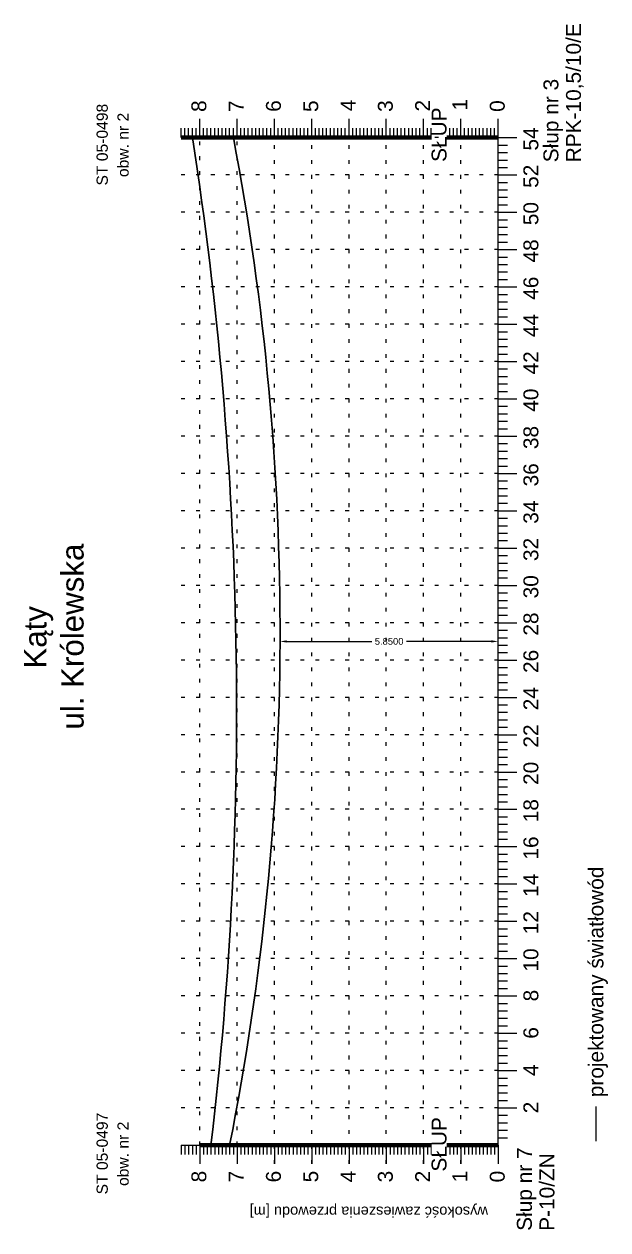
# Model space of a CAD drawing. Header units: metres. Extents: x -870 to 439, y 1328 to 1364.
# Drawn here: x -182.57 to -166.92, y 1329.94 to 1362.25 of the extents above; entities that cross this region are included whole.
import ezdxf

# ---------------------------------------------------------------- set-up
doc = ezdxf.new("R2010")
doc.units = ezdxf.units.M
doc.header["$MEASUREMENT"] = 0
doc.linetypes.add('ACAD_ISO07W100', pattern=[3, 0, -3])
doc.styles.get("Standard").update_dxf_attribs({"font": 'arial.ttf'})
doc.dimstyles.get("Standard").update_dxf_attribs({"dimtxt": 0.18, "dimasz": 0.18, "dimexe": 0.18, "dimexo": 0.0625, "dimgap": 0.09, "dimtad": 0, "dimtih": 1, "dimtoh": 1, "dimdec": 4, "dimzin": 0, "dimdsep": 46, "dimtxsty": 'Standard', "dimcen": 0.09, "dimadec": 0, "dimazin": 0, "dimtfac": 1, "dimtdec": 4, "dimtofl": 0, "dimtmove": 0, "dimatfit": 3, "dimfxl": 1, "dimtolj": 1, "dimtzin": 0, "dimarcsym": 0})

# ---------------------------------------------------------------- blocks, each defined once
blk = doc.blocks.new('*D30')
at = {"color": 0, "lineweight": -2}
for p, q in [((-169.859, 1334.869), (-169.859, 1345.886)), ((-175.709, 1345.644), (-175.709, 1345.526)), ((-175.529, 1345.706), (-173.247, 1345.706)), ((-170.039, 1345.706), (-172.321, 1345.706))]:
    blk.add_line(p, q, dxfattribs=at)
at = {"color": 0}
for points in [[(-175.529, 1345.736), (-175.529, 1345.676), (-175.709, 1345.706)], [(-170.039, 1345.676), (-170.039, 1345.736), (-169.859, 1345.706)]]:
    blk.add_solid(points, dxfattribs=at)
at = {"layer": 'Defpoints', "color": 0}
for p in [(-175.709, 1345.706), (-169.859, 1345.706), (-169.859, 1334.806)]:
    blk.add_point(p, dxfattribs=at)
at = {"color": 0, "lineweight": 25, "insert": (-172.784, 1345.706), "char_height": 0.18, "attachment_point": 5}
blk.add_mtext('\\A1;5.8500', dxfattribs=at)

msp = doc.modelspace()

# ---------------------------------------------------------------- linework, layer by layer
for p, q in [((-177.85896, 1359.20642), (-177.85896, 1359.70642)), ((-177.85896, 1359.20642), (-177.85896, 1359.70642)), ((-176.85896, 1359.20642), (-176.85896, 1359.70642)), ((-176.85896, 1359.20642), (-176.85896, 1359.70642)), ((-175.85896, 1359.20642), (-175.85896, 1359.70642)), ((-175.85896, 1359.20642), (-175.85896, 1359.70642)), ((-174.85896, 1359.20642), (-174.85896, 1359.70642)), ((-174.85896, 1359.20642), (-174.85896, 1359.70642)), ((-173.85896, 1359.20642), (-173.85896, 1359.70642)), ((-173.85896, 1359.20642), (-173.85896, 1359.70642)), ((-172.85896, 1359.20642), (-172.85896, 1359.70642)), ((-172.85896, 1359.20642), (-172.85896, 1359.70642)), ((-171.85896, 1359.20642), (-171.85896, 1359.70642)), ((-171.85896, 1359.20642), (-171.85896, 1359.70642)), ((-170.85896, 1359.20642), (-170.85896, 1359.70642)), ((-170.85896, 1359.20642), (-170.85896, 1359.70642)), ((-178.35896, 1359.20642), (-178.35896, 1359.45642)), ((-178.25896, 1359.20642), (-178.25896, 1359.45642)), ((-178.15896, 1359.20642), (-178.15896, 1359.45642)), ((-178.05896, 1359.20642), (-178.05896, 1359.45642)), ((-177.95896, 1359.20642), (-177.95896, 1359.45642)), ((-177.75896, 1359.20642), (-177.75896, 1359.45642)), ((-177.65896, 1359.20642), (-177.65896, 1359.45642)), ((-177.55896, 1359.20642), (-177.55896, 1359.45642)), ((-177.45896, 1359.20642), (-177.45896, 1359.45642)), ((-177.35896, 1359.20642), (-177.35896, 1359.45642)), ((-177.25896, 1359.20642), (-177.25896, 1359.45642)), ((-177.15896, 1359.20642), (-177.15896, 1359.45642)), ((-177.05896, 1359.20642), (-177.05896, 1359.45642)), ((-176.95896, 1359.20642), (-176.95896, 1359.45642)), ((-176.75896, 1359.20642), (-176.75896, 1359.45642)), ((-176.65896, 1359.20642), (-176.65896, 1359.45642)), ((-176.55896, 1359.20642), (-176.55896, 1359.45642)), ((-176.45896, 1359.20642), (-176.45896, 1359.45642)), ((-176.35896, 1359.20642), (-176.35896, 1359.45642)), ((-176.25896, 1359.20642), (-176.25896, 1359.45642)), ((-176.15896, 1359.20642), (-176.15896, 1359.45642)), ((-176.05896, 1359.20642), (-176.05896, 1359.45642)), ((-175.95896, 1359.20642), (-175.95896, 1359.45642)), ((-175.75896, 1359.20642), (-175.75896, 1359.45642)), ((-175.65896, 1359.20642), (-175.65896, 1359.45642)), ((-175.55896, 1359.20642), (-175.55896, 1359.45642)), ((-175.45896, 1359.20642), (-175.45896, 1359.45642)), ((-175.35896, 1359.20642), (-175.35896, 1359.45642)), ((-175.25896, 1359.20642), (-175.25896, 1359.45642)), ((-175.15896, 1359.20642), (-175.15896, 1359.45642)), ((-175.05896, 1359.20642), (-175.05896, 1359.45642)), ((-174.95896, 1359.20642), (-174.95896, 1359.45642)), ((-174.75896, 1359.20642), (-174.75896, 1359.45642)), ((-174.65896, 1359.20642), (-174.65896, 1359.45642)), ((-174.55896, 1359.20642), (-174.55896, 1359.45642)), ((-174.45896, 1359.20642), (-174.45896, 1359.45642)), ((-174.35896, 1359.20642), (-174.35896, 1359.45642)), ((-174.25896, 1359.20642), (-174.25896, 1359.45642)), ((-174.15896, 1359.20642), (-174.15896, 1359.45642)), ((-174.05896, 1359.20642), (-174.05896, 1359.45642)), ((-173.95896, 1359.20642), (-173.95896, 1359.45642)), ((-173.75896, 1359.20642), (-173.75896, 1359.45642)), ((-173.65896, 1359.20642), (-173.65896, 1359.45642)), ((-173.55896, 1359.20642), (-173.55896, 1359.45642)), ((-173.45896, 1359.20642), (-173.45896, 1359.45642)), ((-173.35896, 1359.20642), (-173.35896, 1359.45642)), ((-173.25896, 1359.20642), (-173.25896, 1359.45642)), ((-173.15896, 1359.20642), (-173.15896, 1359.45642)), ((-173.05896, 1359.20642), (-173.05896, 1359.45642)), ((-172.95896, 1359.20642), (-172.95896, 1359.45642)), ((-172.75896, 1359.20642), (-172.75896, 1359.45642)), ((-172.65896, 1359.20642), (-172.65896, 1359.45642)), ((-172.55896, 1359.20642), (-172.55896, 1359.45642)), ((-172.45896, 1359.20642), (-172.45896, 1359.45642)), ((-172.35896, 1359.20642), (-172.35896, 1359.45642)), ((-172.25896, 1359.20642), (-172.25896, 1359.45642)), ((-172.15896, 1359.20642), (-172.15896, 1359.45642)), ((-172.05896, 1359.20642), (-172.05896, 1359.45642)), ((-171.95896, 1359.20642), (-171.95896, 1359.45642)), ((-171.75896, 1359.20642), (-171.75896, 1359.45642)), ((-171.65896, 1359.20642), (-171.65896, 1359.45642)), ((-171.55896, 1359.20642), (-171.55896, 1359.45642)), ((-171.45896, 1359.20642), (-171.45896, 1359.45642)), ((-171.35896, 1359.20642), (-171.35896, 1359.45642)), ((-171.25896, 1359.20642), (-171.25896, 1359.45642)), ((-171.15896, 1359.20642), (-171.15896, 1359.45642)), ((-171.05896, 1359.20642), (-171.05896, 1359.45642)), ((-170.95896, 1359.20642), (-170.95896, 1359.45642)), ((-170.75896, 1359.20642), (-170.75896, 1359.45642)), ((-170.65896, 1359.20642), (-170.65896, 1359.45642)), ((-170.55896, 1359.20642), (-170.55896, 1359.45642)), ((-170.45896, 1359.20642), (-170.45896, 1359.45642)), ((-170.35896, 1359.20642), (-170.35896, 1359.45642)), ((-170.25896, 1359.20642), (-170.25896, 1359.45642)), ((-170.15896, 1359.20642), (-170.15896, 1359.45642)), ((-170.05896, 1359.20642), (-170.05896, 1359.45642)), ((-169.95896, 1359.20642), (-169.95896, 1359.45642)), ((-169.85896, 1359.20642), (-169.85896, 1359.45642)), ((-178.35896, 1359.20642), (-169.85896, 1359.20642)), ((-169.85896, 1359.20642), (-169.35896, 1359.20642)), ((-169.85896, 1359.00642), (-169.60896, 1359.00642)), ((-169.85896, 1358.80642), (-169.60896, 1358.80642)), ((-169.85896, 1332.20642), (-169.85896, 1358.70642)), ((-169.85896, 1358.60642), (-169.60896, 1358.60642)), ((-169.85896, 1358.40642), (-169.60896, 1358.40642)), ((-169.85896, 1358.20642), (-169.35896, 1358.20642)), ((-169.85896, 1358.20642), (-169.35896, 1358.20642)), ((-169.85896, 1358.00642), (-169.60896, 1358.00642)), ((-169.85896, 1357.80642), (-169.60896, 1357.80642)), ((-169.85896, 1357.60642), (-169.60896, 1357.60642)), ((-169.85896, 1357.40642), (-169.60896, 1357.40642)), ((-169.85896, 1356.70642), (-169.85896, 1357.20642)), ((-169.85896, 1357.20642), (-169.35896, 1357.20642)), ((-169.85896, 1357.20642), (-169.35896, 1357.20642)), ((-169.85896, 1357.00642), (-169.60896, 1357.00642)), ((-169.85896, 1356.80642), (-169.60896, 1356.80642)), ((-169.85896, 1356.60642), (-169.60896, 1356.60642)), ((-169.85896, 1356.40642), (-169.60896, 1356.40642)), ((-169.85896, 1356.20642), (-169.35896, 1356.20642)), ((-169.85896, 1356.20642), (-169.35896, 1356.20642)), ((-169.85896, 1356.00642), (-169.60896, 1356.00642)), ((-169.85896, 1355.80642), (-169.60896, 1355.80642)), ((-169.85896, 1355.60642), (-169.60896, 1355.60642)), ((-169.85896, 1355.40642), (-169.60896, 1355.40642)), ((-169.85896, 1355.20642), (-169.35896, 1355.20642)), ((-169.85896, 1355.20642), (-169.35896, 1355.20642)), ((-169.85896, 1355.00642), (-169.60896, 1355.00642)), ((-169.85896, 1354.80642), (-169.60896, 1354.80642)), ((-169.85896, 1354.60642), (-169.60896, 1354.60642)), ((-169.85896, 1354.40642), (-169.60896, 1354.40642)), ((-169.85896, 1354.20642), (-169.35896, 1354.20642)), ((-169.85896, 1354.20642), (-169.35896, 1354.20642)), ((-169.85896, 1354.00642), (-169.60896, 1354.00642)), ((-169.85896, 1353.80642), (-169.60896, 1353.80642)), ((-169.85896, 1353.60642), (-169.60896, 1353.60642)), ((-169.85896, 1353.40642), (-169.60896, 1353.40642)), ((-169.85896, 1353.20642), (-169.35896, 1353.20642)), ((-169.85896, 1353.20642), (-169.35896, 1353.20642)), ((-169.85896, 1353.00642), (-169.60896, 1353.00642)), ((-169.85896, 1352.80642), (-169.60896, 1352.80642)), ((-169.85896, 1352.60642), (-169.60896, 1352.60642)), ((-169.85896, 1352.40642), (-169.60896, 1352.40642)), ((-169.85896, 1352.20642), (-169.35896, 1352.20642)), ((-169.85896, 1352.20642), (-169.35896, 1352.20642)), ((-169.85896, 1352.00642), (-169.60896, 1352.00642)), ((-169.85896, 1351.80642), (-169.60896, 1351.80642)), ((-169.85896, 1351.60642), (-169.60896, 1351.60642)), ((-169.85896, 1351.40642), (-169.60896, 1351.40642)), ((-169.85896, 1351.20642), (-169.35896, 1351.20642)), ((-169.85896, 1351.20642), (-169.35896, 1351.20642)), ((-169.85896, 1351.00642), (-169.60896, 1351.00642)), ((-169.85896, 1350.80642), (-169.60896, 1350.80642)), ((-169.85896, 1350.60642), (-169.60896, 1350.60642)), ((-169.85896, 1350.40642), (-169.60896, 1350.40642)), ((-169.85896, 1350.20642), (-169.35896, 1350.20642)), ((-169.85896, 1350.00642), (-169.60896, 1350.00642)), ((-169.85896, 1349.80642), (-169.60896, 1349.80642)), ((-169.85896, 1349.60642), (-169.60896, 1349.60642)), ((-169.85896, 1349.40642), (-169.60896, 1349.40642)), ((-169.85896, 1349.20642), (-169.35896, 1349.20642)), ((-169.85896, 1349.00642), (-169.60896, 1349.00642)), ((-169.85896, 1348.80642), (-169.60896, 1348.80642)), ((-169.85896, 1348.60642), (-169.60896, 1348.60642)), ((-169.85896, 1348.40642), (-169.60896, 1348.40642)), ((-169.85896, 1348.20642), (-169.35896, 1348.20642)), ((-169.85896, 1348.00642), (-169.60896, 1348.00642)), ((-169.85896, 1347.80642), (-169.60896, 1347.80642)), ((-169.85896, 1347.60642), (-169.60896, 1347.60642)), ((-169.85896, 1347.40642), (-169.60896, 1347.40642)), ((-169.85896, 1347.20642), (-169.35896, 1347.20642)), ((-169.85896, 1347.00642), (-169.60896, 1347.00642)), ((-169.85896, 1346.80642), (-169.60896, 1346.80642)), ((-169.85896, 1346.60642), (-169.60896, 1346.60642)), ((-169.85896, 1346.40642), (-169.60896, 1346.40642)), ((-169.85896, 1346.20642), (-169.35896, 1346.20642)), ((-169.85896, 1346.00642), (-169.60896, 1346.00642)), ((-169.85896, 1345.80642), (-169.60896, 1345.80642)), ((-169.85896, 1345.60642), (-169.60896, 1345.60642)), ((-169.85896, 1345.40642), (-169.60896, 1345.40642)), ((-169.85896, 1345.20642), (-169.35896, 1345.20642)), ((-169.85896, 1345.00642), (-169.60896, 1345.00642)), ((-169.85896, 1344.80642), (-169.60896, 1344.80642)), ((-169.85896, 1344.60642), (-169.60896, 1344.60642)), ((-169.85896, 1344.40642), (-169.60896, 1344.40642)), ((-169.85896, 1344.20642), (-169.35896, 1344.20642)), ((-169.85896, 1344.00642), (-169.60896, 1344.00642)), ((-169.85896, 1343.80642), (-169.60896, 1343.80642)), ((-169.85896, 1343.60642), (-169.60896, 1343.60642)), ((-169.85896, 1343.40642), (-169.60896, 1343.40642)), ((-169.85896, 1343.20642), (-169.35896, 1343.20642)), ((-169.85896, 1343.00642), (-169.60896, 1343.00642)), ((-169.85896, 1342.80642), (-169.60896, 1342.80642)), ((-169.85896, 1342.60642), (-169.60896, 1342.60642)), ((-169.85896, 1342.40642), (-169.60896, 1342.40642)), ((-169.85896, 1342.20642), (-169.35896, 1342.20642)), ((-169.85896, 1342.00642), (-169.60896, 1342.00642)), ((-169.85896, 1341.80642), (-169.60896, 1341.80642)), ((-169.85896, 1341.60642), (-169.60896, 1341.60642)), ((-169.85896, 1341.40642), (-169.60896, 1341.40642)), ((-169.85896, 1341.20642), (-169.35896, 1341.20642)), ((-169.85896, 1341.00642), (-169.60896, 1341.00642)), ((-169.85896, 1340.80642), (-169.60896, 1340.80642)), ((-169.85896, 1340.60642), (-169.60896, 1340.60642)), ((-169.85896, 1340.40642), (-169.60896, 1340.40642)), ((-169.85896, 1340.20642), (-169.35896, 1340.20642)), ((-169.85896, 1340.00642), (-169.60896, 1340.00642)), ((-169.85896, 1339.80642), (-169.60896, 1339.80642)), ((-169.85896, 1339.60642), (-169.60896, 1339.60642)), ((-169.85896, 1339.40642), (-169.60896, 1339.40642)), ((-169.85896, 1339.20642), (-169.35896, 1339.20642)), ((-169.85896, 1339.00642), (-169.60896, 1339.00642)), ((-169.85896, 1338.80642), (-169.60896, 1338.80642)), ((-169.85896, 1338.60642), (-169.60896, 1338.60642)), ((-169.85896, 1338.40642), (-169.60896, 1338.40642)), ((-169.85896, 1338.20642), (-169.35896, 1338.20642)), ((-169.85896, 1338.00642), (-169.60896, 1338.00642)), ((-169.85896, 1337.80642), (-169.60896, 1337.80642)), ((-169.85896, 1337.60642), (-169.60896, 1337.60642)), ((-169.85896, 1337.40642), (-169.60896, 1337.40642)), ((-169.85896, 1337.20642), (-169.35896, 1337.20642)), ((-169.85896, 1337.00642), (-169.60896, 1337.00642)), ((-169.85896, 1336.80642), (-169.60896, 1336.80642)), ((-169.85896, 1336.60642), (-169.60896, 1336.60642)), ((-169.85896, 1336.40642), (-169.60896, 1336.40642)), ((-169.85896, 1336.20642), (-169.35896, 1336.20642)), ((-169.85896, 1336.00642), (-169.60896, 1336.00642)), ((-169.85896, 1335.80642), (-169.60896, 1335.80642)), ((-169.85896, 1335.60642), (-169.60896, 1335.60642)), ((-169.85896, 1335.40642), (-169.60896, 1335.40642)), ((-169.85896, 1335.20642), (-169.35896, 1335.20642)), ((-169.85896, 1335.00642), (-169.60896, 1335.00642)), ((-169.85896, 1334.80642), (-169.60896, 1334.80642)), ((-169.85896, 1334.60642), (-169.60896, 1334.60642)), ((-169.85896, 1334.40642), (-169.60896, 1334.40642)), ((-169.85896, 1334.20642), (-169.35896, 1334.20642)), ((-169.85896, 1334.00642), (-169.60896, 1334.00642)), ((-169.85896, 1333.80642), (-169.60896, 1333.80642)), ((-169.85896, 1333.60642), (-169.60896, 1333.60642)), ((-169.85896, 1333.40642), (-169.60896, 1333.40642)), ((-169.85896, 1333.20642), (-169.35896, 1333.20642)), ((-169.85896, 1333.00642), (-169.60896, 1333.00642)), ((-169.85896, 1332.80642), (-169.60896, 1332.80642)), ((-169.85896, 1332.60642), (-169.60896, 1332.60642)), ((-169.85896, 1332.40642), (-169.60896, 1332.40642)), ((-178.35896, 1332.20642), (-169.85896, 1332.20642)), ((-178.35896, 1332.20642), (-178.35896, 1331.95642)), ((-178.25896, 1332.20642), (-178.25896, 1331.95642)), ((-178.15896, 1332.20642), (-178.15896, 1331.95642)), ((-178.05896, 1332.20642), (-178.05896, 1331.95642)), ((-177.95896, 1332.20642), (-177.95896, 1331.95642)), ((-177.85896, 1332.20642), (-177.85896, 1331.70642)), ((-177.85896, 1332.20642), (-177.85896, 1331.70642)), ((-177.75896, 1332.20642), (-177.75896, 1331.95642)), ((-177.65896, 1332.20642), (-177.65896, 1331.95642)), ((-177.55896, 1332.20642), (-177.55896, 1331.95642)), ((-177.45896, 1332.20642), (-177.45896, 1331.95642)), ((-177.35896, 1332.20642), (-177.35896, 1331.95642)), ((-177.25896, 1332.20642), (-177.25896, 1331.95642)), ((-177.15896, 1332.20642), (-177.15896, 1331.95642)), ((-177.05896, 1332.20642), (-177.05896, 1331.95642)), ((-176.95896, 1332.20642), (-176.95896, 1331.95642)), ((-176.85896, 1332.20642), (-176.85896, 1331.70642)), ((-176.85896, 1332.20642), (-176.85896, 1331.70642)), ((-176.75896, 1332.20642), (-176.75896, 1331.95642)), ((-176.65896, 1332.20642), (-176.65896, 1331.95642)), ((-176.55896, 1332.20642), (-176.55896, 1331.95642)), ((-176.45896, 1332.20642), (-176.45896, 1331.95642)), ((-176.35896, 1332.20642), (-176.35896, 1331.95642)), ((-176.25896, 1332.20642), (-176.25896, 1331.95642)), ((-176.15896, 1332.20642), (-176.15896, 1331.95642)), ((-176.05896, 1332.20642), (-176.05896, 1331.95642)), ((-175.95896, 1332.20642), (-175.95896, 1331.95642)), ((-175.85896, 1332.20642), (-175.85896, 1331.70642)), ((-175.85896, 1332.20642), (-175.85896, 1331.70642)), ((-175.75896, 1332.20642), (-175.75896, 1331.95642)), ((-175.65896, 1332.20642), (-175.65896, 1331.95642)), ((-175.55896, 1332.20642), (-175.55896, 1331.95642)), ((-175.45896, 1332.20642), (-175.45896, 1331.95642)), ((-175.35896, 1332.20642), (-175.35896, 1331.95642)), ((-175.25896, 1332.20642), (-175.25896, 1331.95642)), ((-175.15896, 1332.20642), (-175.15896, 1331.95642)), ((-175.05896, 1332.20642), (-175.05896, 1331.95642)), ((-174.95896, 1332.20642), (-174.95896, 1331.95642)), ((-174.85896, 1332.20642), (-174.85896, 1331.70642)), ((-174.85896, 1332.20642), (-174.85896, 1331.70642)), ((-174.75896, 1332.20642), (-174.75896, 1331.95642)), ((-174.65896, 1332.20642), (-174.65896, 1331.95642)), ((-174.55896, 1332.20642), (-174.55896, 1331.95642)), ((-174.45896, 1332.20642), (-174.45896, 1331.95642)), ((-174.35896, 1332.20642), (-174.35896, 1331.95642)), ((-174.25896, 1332.20642), (-174.25896, 1331.95642)), ((-174.15896, 1332.20642), (-174.15896, 1331.95642)), ((-174.05896, 1332.20642), (-174.05896, 1331.95642)), ((-173.95896, 1332.20642), (-173.95896, 1331.95642)), ((-173.85896, 1332.20642), (-173.85896, 1331.70642)), ((-173.85896, 1332.20642), (-173.85896, 1331.70642)), ((-173.75896, 1332.20642), (-173.75896, 1331.95642)), ((-173.65896, 1332.20642), (-173.65896, 1331.95642)), ((-173.55896, 1332.20642), (-173.55896, 1331.95642)), ((-173.45896, 1332.20642), (-173.45896, 1331.95642)), ((-173.35896, 1332.20642), (-173.35896, 1331.95642)), ((-173.25896, 1332.20642), (-173.25896, 1331.95642)), ((-173.15896, 1332.20642), (-173.15896, 1331.95642)), ((-173.05896, 1332.20642), (-173.05896, 1331.95642)), ((-172.95896, 1332.20642), (-172.95896, 1331.95642)), ((-172.85896, 1332.20642), (-172.85896, 1331.70642)), ((-172.85896, 1332.20642), (-172.85896, 1331.70642)), ((-172.75896, 1332.20642), (-172.75896, 1331.95642)), ((-172.65896, 1332.20642), (-172.65896, 1331.95642)), ((-172.55896, 1332.20642), (-172.55896, 1331.95642)), ((-172.45896, 1332.20642), (-172.45896, 1331.95642)), ((-172.35896, 1332.20642), (-172.35896, 1331.95642)), ((-172.25896, 1332.20642), (-172.25896, 1331.95642)), ((-172.15896, 1332.20642), (-172.15896, 1331.95642)), ((-172.05896, 1332.20642), (-172.05896, 1331.95642)), ((-171.95896, 1332.20642), (-171.95896, 1331.95642)), ((-171.85896, 1332.20642), (-171.85896, 1331.70642)), ((-171.85896, 1332.20642), (-171.85896, 1331.70642)), ((-171.75896, 1332.20642), (-171.75896, 1331.95642)), ((-171.65896, 1332.20642), (-171.65896, 1331.95642)), ((-171.55896, 1332.20642), (-171.55896, 1331.95642)), ((-171.45896, 1332.20642), (-171.45896, 1331.95642)), ((-171.35896, 1332.20642), (-171.35896, 1331.95642)), ((-171.25896, 1332.20642), (-171.25896, 1331.95642)), ((-171.15896, 1332.20642), (-171.15896, 1331.95642)), ((-171.05896, 1332.20642), (-171.05896, 1331.95642)), ((-170.95896, 1332.20642), (-170.95896, 1331.95642)), ((-170.85896, 1332.20642), (-170.85896, 1331.70642)), ((-170.85896, 1332.20642), (-170.85896, 1331.70642)), ((-170.75896, 1332.20642), (-170.75896, 1331.95642)), ((-170.65896, 1332.20642), (-170.65896, 1331.95642)), ((-170.55896, 1332.20642), (-170.55896, 1331.95642)), ((-170.45896, 1332.20642), (-170.45896, 1331.95642)), ((-170.35896, 1332.20642), (-170.35896, 1331.95642)), ((-170.25896, 1332.20642), (-170.25896, 1331.95642)), ((-170.15896, 1332.20642), (-170.15896, 1331.95642)), ((-170.05896, 1332.20642), (-170.05896, 1331.95642)), ((-169.95896, 1332.20642), (-169.95896, 1331.95642)), ((-169.85896, 1332.20642), (-169.85896, 1331.70642)), ((-169.85896, 1332.20642), (-169.85896, 1331.95642))]:
    msp.add_line(p, q)
at = {"linetype": 'ACAD_ISO07W100', "lineweight": 15, "ltscale": 0.1}
for p, q in [((-177.85896, 1332.20642), (-177.85896, 1359.70642)), ((-176.85896, 1332.20642), (-176.85896, 1359.70642)), ((-175.85896, 1331.70642), (-175.85896, 1359.20642)), ((-174.85896, 1331.70642), (-174.85896, 1359.20642)), ((-173.85896, 1331.70642), (-173.85896, 1359.20642)), ((-172.85896, 1331.70642), (-172.85896, 1359.20642)), ((-171.85896, 1331.70642), (-171.85896, 1359.20642)), ((-170.85896, 1331.70642), (-170.85896, 1359.20642)), ((-169.85896, 1358.20642), (-178.35896, 1358.20642)), ((-169.85896, 1357.20642), (-178.35896, 1357.20642)), ((-169.85896, 1356.20642), (-178.35896, 1356.20642)), ((-169.85896, 1355.20642), (-178.35896, 1355.20642)), ((-169.85896, 1354.20642), (-178.35896, 1354.20642)), ((-169.85896, 1353.20642), (-178.35896, 1353.20642)), ((-169.85896, 1352.20642), (-178.35896, 1352.20642)), ((-169.85896, 1351.20642), (-178.35896, 1351.20642)), ((-169.85896, 1350.20642), (-178.35896, 1350.20642)), ((-169.85896, 1349.20642), (-178.35896, 1349.20642)), ((-169.85896, 1348.20642), (-178.35896, 1348.20642)), ((-169.85896, 1347.20642), (-178.35896, 1347.20642)), ((-169.85896, 1346.20642), (-178.35896, 1346.20642)), ((-169.85896, 1345.20642), (-178.35896, 1345.20642)), ((-169.85896, 1344.20642), (-178.35896, 1344.20642)), ((-169.85896, 1343.20642), (-178.35896, 1343.20642)), ((-169.85896, 1342.20642), (-178.35896, 1342.20642)), ((-169.85896, 1341.20642), (-178.35896, 1341.20642)), ((-169.85896, 1340.20642), (-178.35896, 1340.20642)), ((-169.85896, 1339.20642), (-178.35896, 1339.20642)), ((-169.85896, 1338.20642), (-178.35896, 1338.20642)), ((-169.85896, 1337.20642), (-178.35896, 1337.20642)), ((-169.85896, 1336.20642), (-178.35896, 1336.20642)), ((-169.85896, 1335.20642), (-178.35896, 1335.20642)), ((-169.85896, 1334.20642), (-178.35896, 1334.20642)), ((-169.85896, 1333.20642), (-178.35896, 1333.20642))]:
    msp.add_line(p, q, dxfattribs=at)
at = {"lineweight": 100}
for p, q in [((-178.35896, 1359.20642), (-169.85896, 1359.20642)), ((-177.85896, 1332.20642), (-169.85896, 1332.20642))]:
    msp.add_line(p, q, dxfattribs=at)
at = {"color": 3, "lineweight": 25}
msp.add_line((-167.22874, 1332.31197), (-167.22874, 1333.24256), dxfattribs=at)
at = {"lineweight": 25}
for points in [[(-169.85896, 1358.20642), (-169.85896, 1359.70642)], [(-169.85896, 1356.20642), (-169.85896, 1356.70642)]]:
    msp.add_lwpolyline(points, dxfattribs=at)
at = {"lineweight": 30}
msp.add_arc((-276.40862, 1343.8805), 99.53662, 353.264604, 8.8572193, dxfattribs=at)
at = {"color": 3, "lineweight": 30}
msp.add_arc((-246.45607, 1345.96363), 70.74757, 348.7871187, 10.78847, dxfattribs=at)

# ---------------------------------------------------------------- texts
for s, height, p in [('RPK-10,5/10/E', 0.4, (-167.64105, 1358.54525)), ('Słup nr 3', 0.4, (-168.24593, 1358.54525)), ('ST 05-0498', 0.3, (-180.32642, 1357.92321)), ('8', 0.4, (-177.68487, 1359.89481)), ('7', 0.4, (-176.68487, 1359.89181)), ('6', 0.4, (-175.68487, 1359.89754)), ('5', 0.4, (-174.68487, 1359.89209)), ('4', 0.4, (-173.68487, 1359.91282)), ('3', 0.4, (-172.68487, 1359.89481)), ('2', 0.4, (-171.68487, 1359.906)), ('1', 0.4, (-170.68487, 1359.93465)), ('0', 0.4, (-169.68487, 1359.89645)), ('obw. nr 2', 0.3, (-179.76718, 1358.14906)), ('54', 0.4, (-168.78328, 1358.85961)), ('52', 0.4, (-168.78328, 1357.85961)), ('50', 0.4, (-168.78328, 1356.85961)), ('48', 0.4, (-168.78328, 1355.85961)), ('46', 0.4, (-168.78328, 1354.85961)), ('44', 0.4, (-168.78328, 1353.85961)), ('42', 0.4, (-168.78328, 1352.85961)), ('40', 0.4, (-168.78328, 1351.85961)), ('38', 0.4, (-168.78328, 1350.85961)), ('36', 0.4, (-168.78328, 1349.85961)), ('34', 0.4, (-168.78328, 1348.85961)), ('32', 0.4, (-168.78328, 1347.85961)), ('ul. Królewska', 0.6, (-180.97474, 1343.34253)), ('30', 0.4, (-168.78328, 1346.85961)), ('Kąty', 0.6, (-181.96954, 1344.97717)), ('28', 0.4, (-168.78328, 1345.85961)), ('26', 0.4, (-168.78328, 1344.85961)), ('24', 0.4, (-168.78328, 1343.85961)), ('22', 0.4, (-168.78328, 1342.85961)), ('20', 0.4, (-168.78328, 1341.85961)), ('18', 0.4, (-168.78328, 1340.85961)), ('16', 0.4, (-168.78328, 1339.85961)), ('14', 0.4, (-168.78328, 1338.85961)), ('projektowany światłowód', 0.4, (-167.03898, 1333.49132)), ('12', 0.4, (-168.78328, 1337.85961)), ('10', 0.4, (-168.78328, 1336.85961)), ('8', 0.4, (-168.78328, 1336.05961)), ('6', 0.4, (-168.78328, 1335.05961)), ('4', 0.4, (-168.78328, 1334.05961)), ('2', 0.4, (-168.78328, 1333.05961)), ('ST 05-0497', 0.3, (-180.32642, 1330.88711)), ('obw. nr 2', 0.3, (-179.76718, 1331.11296)), ('Słup nr 7', 0.4, (-168.95704, 1329.91117)), ('P-10/ZN', 0.4, (-168.35216, 1329.91117)), ('8', 0.4, (-177.68487, 1331.20917)), ('7', 0.4, (-176.68487, 1331.20917)), ('6', 0.4, (-175.68487, 1331.20917)), ('5', 0.4, (-174.68487, 1331.20917)), ('4', 0.4, (-173.68487, 1331.20917)), ('3', 0.4, (-172.68487, 1331.20917)), ('2', 0.4, (-171.68487, 1331.20917)), ('1', 0.4, (-170.68487, 1331.20917)), ('0', 0.4, (-169.68487, 1331.20917))]:
    msp.add_text(s, height=height, rotation=90).set_placement(p)
at = {"lineweight": 18, "insert": (-170.13391, 1330.28046), "char_height": 0.28, "attachment_point": 1, "rotation": 180, "bg_fill": 3, "box_fill_scale": 1, "bg_fill_color": 256, "bg_fill_transparency": 0}
msp.add_mtext_dynamic_manual_height_columns('wysokość zawieszenia przewodu [m]', width=9.2804774, gutter_width=2, heights=[-0.36385], dxfattribs=at)

# ---------------------------------------------------------------- dimensions: what is measured, and where the dimension line sits
at = {"lineweight": 25}
dim = msp.add_linear_dim(base=(-169.85896, 1345.70642), p1=(-175.70896, 1345.70642), p2=(-169.85896, 1334.80642), angle=180, dimstyle='Standard', dxfattribs=at)
dim.commit()
dim.dimension.update_dxf_attribs({"geometry": '*D30', "text_midpoint": (-172.78396, 1345.70642)})

# ---------------------------------------------------------------- next in the draw order: texts
at = {"lineweight": 18, "char_height": 0.4, "attachment_point": 1, "rotation": 90, "bg_fill": 3, "box_fill_scale": 1, "bg_fill_color": 256, "bg_fill_transparency": 0}
for insert in [(-171.64516, 1358.55549), (-171.64516, 1331.49832)]:
    msp.add_mtext_dynamic_manual_height_columns('SŁUP', width=1.5368437, gutter_width=2, heights=[-0.41364], dxfattribs=dict(at, insert=insert))

# ---------------------------------------------------------------- next in the draw order: linework, layer by layer
at = {"linetype": 'ACAD_ISO07W100', "lineweight": 15, "ltscale": 0.1}
msp.add_line((-169.85896, 1359.20642), (-178.35896, 1359.20642), dxfattribs=at)

doc.saveas('drawing.dxf')
